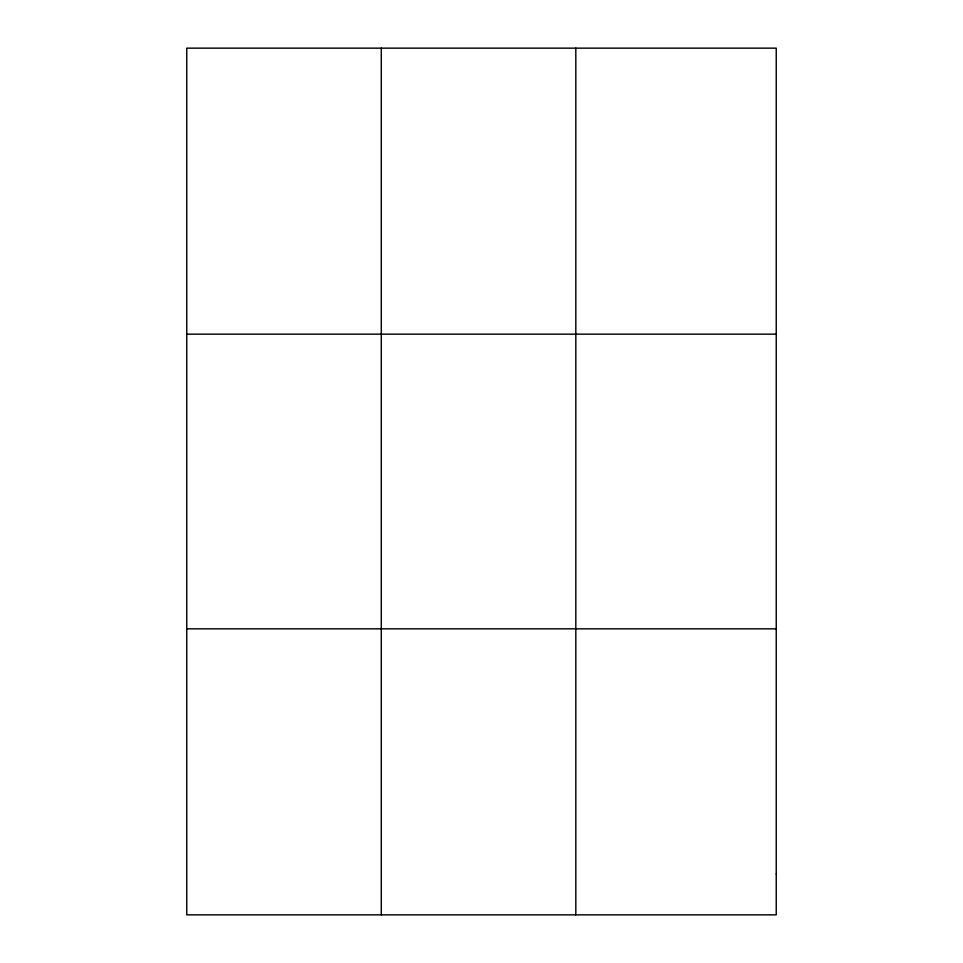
<?xml version="1.0" encoding="UTF-8"?>
<svg xmlns="http://www.w3.org/2000/svg" width="963" height="963" viewBox="0 0 963 963"><rect width="100%" height="100%" fill="white"/><g stroke="black" fill="none" stroke-linecap="round" stroke-linejoin="round"><path stroke-width="1.44" d="M381.288 48.15L381.288 914.85M575.814 48.15L575.814 914.85M186.762 334.161L776.238 334.161M186.762 628.839L776.238 628.839M776.238 873.995L776.238 914.85L186.762 914.85L186.762 48.15L776.238 48.15L776.238 873.995"/></g></svg>
